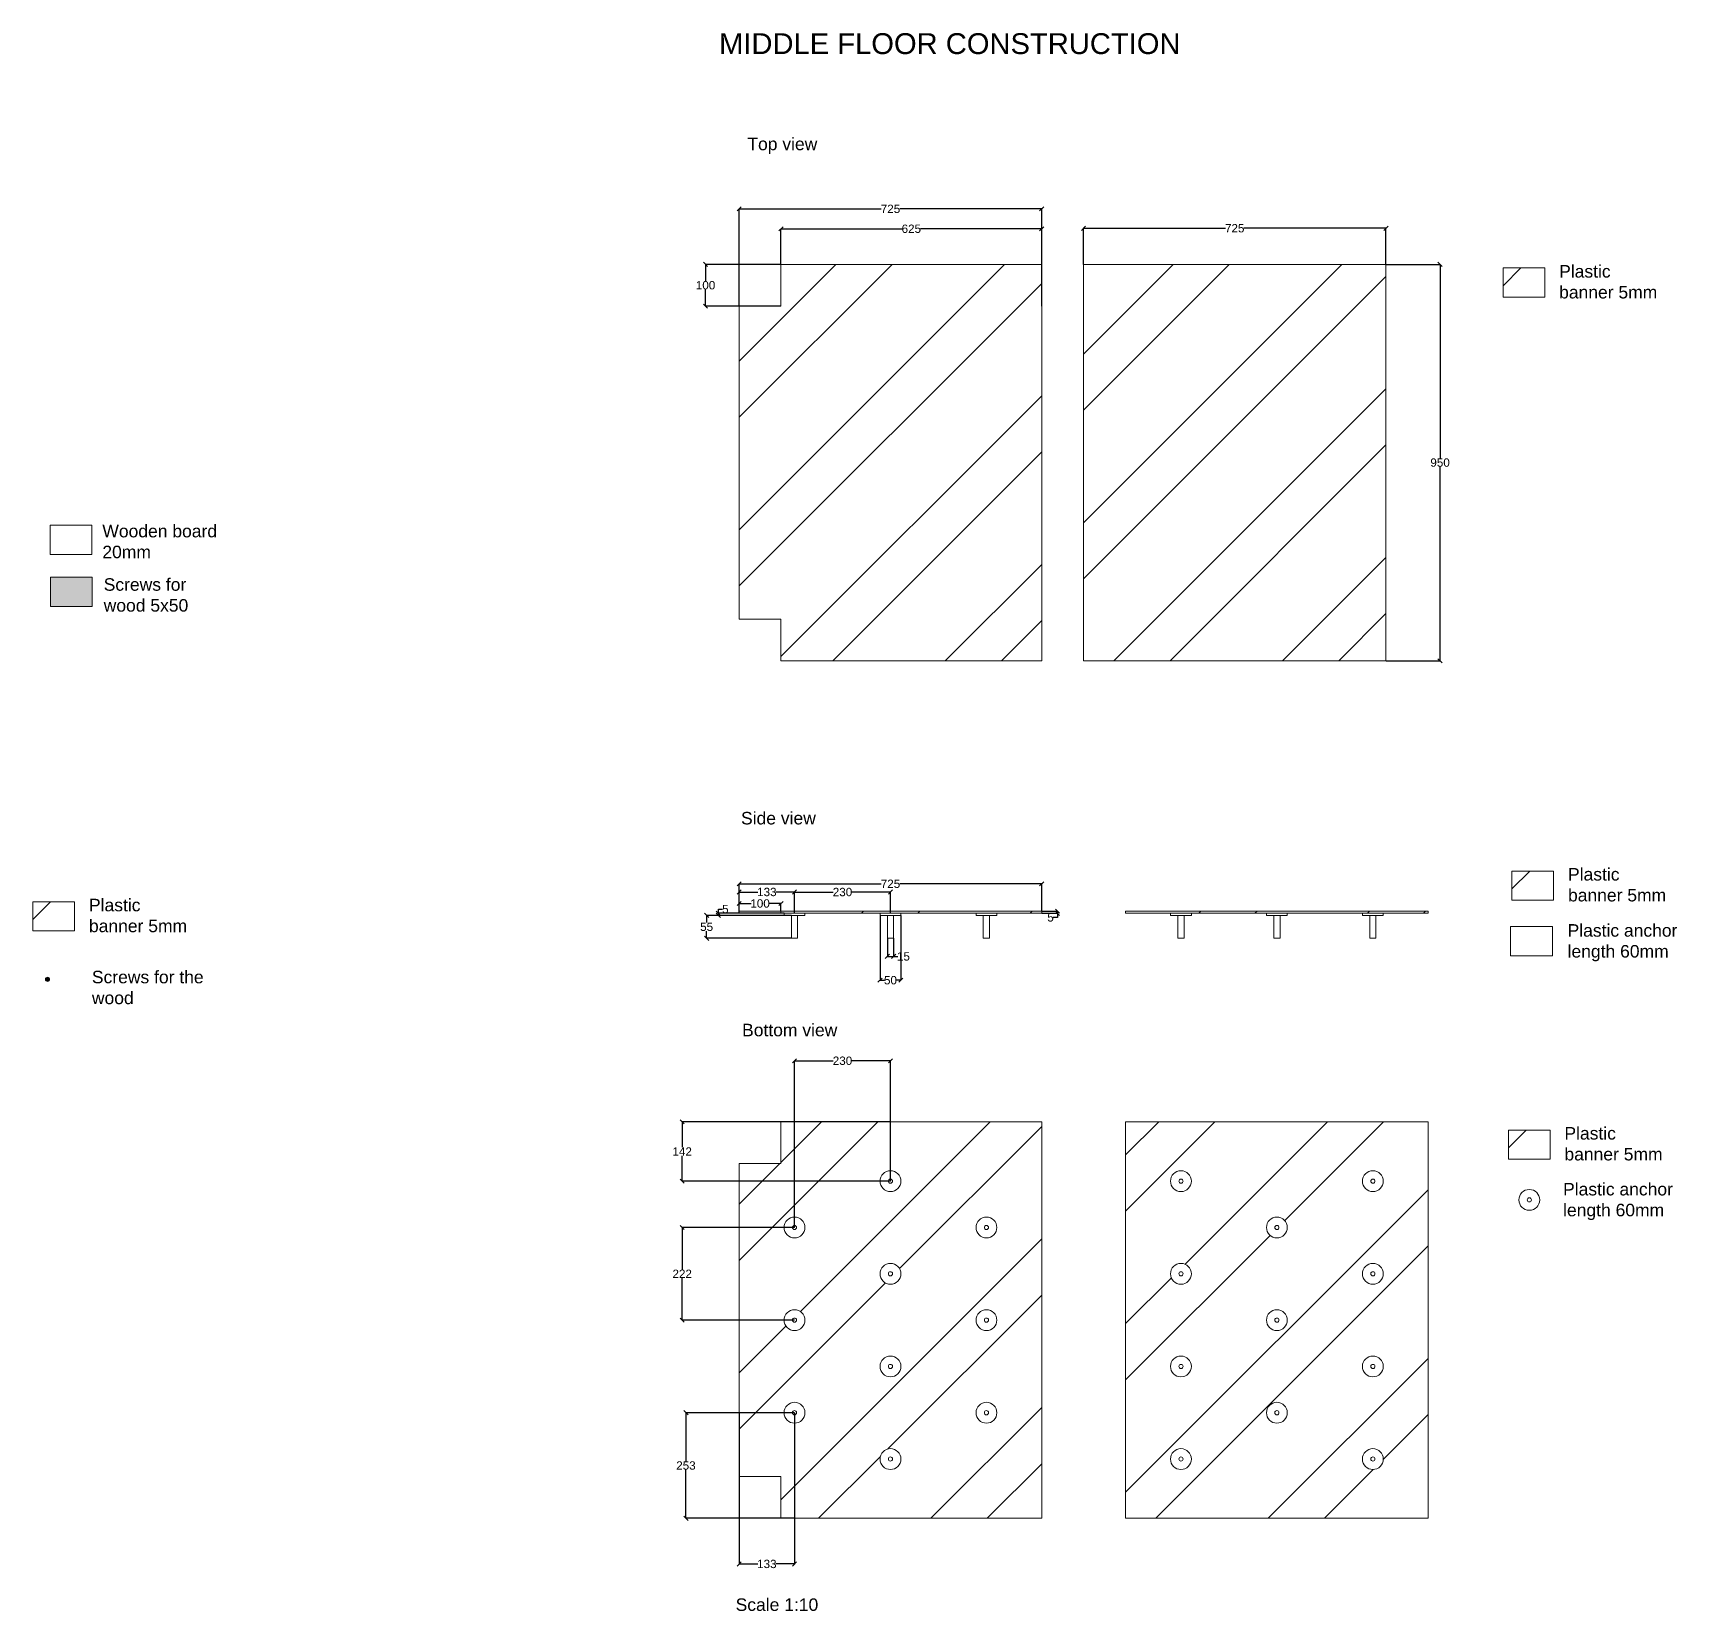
# Model space of a CAD drawing. Header units: millimetres. Extents: x 8463 to 26246, y -5870 to -2063.
# Drawn here: x 12809 to 16750, y -5870 to -2088 of the extents above; entities that cross this region are included whole.
import ezdxf

# ---------------------------------------------------------------- set-up
doc = ezdxf.new("R2010")
doc.units = ezdxf.units.MM
doc.linetypes.add('ACAD_ISO04W100', pattern=[30, 24, -3, 0, -3])
doc.layers.add('koty', color=7, linetype='Continuous')
doc.layers.add('řez', color=7, linetype='ACAD_ISO04W100')
doc.styles.add('Annotative', font='arial.ttf')
doc.styles.add('Hydroponie', font='arial.ttf', dxfattribs={"height": 30})
doc.dimstyles.new('hydroponie', dxfattribs={"dimtxt": 20, "dimasz": 10, "dimexe": 0.18, "dimexo": 0.0625, "dimgap": 0.09, "dimtad": 0, "dimtih": 1, "dimtoh": 1, "dimdec": 0, "dimzin": 0, "dimdsep": 46, "dimtxsty": 'Annotative', "dimblk": 'OBLIQUE', "dimcen": 0.09, "dimadec": 0, "dimazin": 0, "dimtfac": 1, "dimtdec": 0, "dimtofl": 0, "dimtmove": 0, "dimatfit": 3, "dimfxl": 1, "dimtolj": 1, "dimtzin": 0, "dimarcsym": 0})

# ---------------------------------------------------------------- blocks, each defined once
blk = doc.blocks.new('_Oblique')
at = {"color": 0, "linetype": 'ByBlock', "lineweight": -2}
blk.add_line((-0.5, -0.5), (0.5, 0.5), dxfattribs=at)
blk = doc.blocks.new('*D31')
at = {"color": 0, "lineweight": -2, "transparency": 16777216}
for p, q in [((15327.3, -2642.8), (15327.3, -2556.1)), ((15327.3, -2556.3), (15667.6, -2556.3)), ((16052.3, -2556.3), (15712, -2556.3)), ((16052.3, -2642.8), (16052.3, -2556.1))]:
    blk.add_line(p, q, dxfattribs=at)
at = {"layer": 'Defpoints', "color": 0, "lineweight": 20, "transparency": 16777216}
for p in [(16052.3, -2556.3), (15327.3, -2642.9), (16052.3, -2642.9)]:
    blk.add_point(p, dxfattribs=at)
at = {"color": 0, "lineweight": -2, "transparency": 16777216, "xscale": 10, "yscale": 10, "zscale": 10, "rotation": 180}
blk.add_blockref('_Oblique', (15327.3, -2556.3), dxfattribs=at)
at = {"color": 0, "lineweight": -2, "transparency": 16777216, "xscale": 10, "yscale": 10, "zscale": 10}
blk.add_blockref('_Oblique', (16052.3, -2556.3), dxfattribs=at)
at = {"color": 0, "lineweight": 20, "transparency": 16777216, "insert": (15689.8, -2556.3), "char_height": 20, "attachment_point": 5, "style": 'Annotative'}
blk.add_mtext('\\A1;725', dxfattribs=at)
blk = doc.blocks.new('*D32')
at = {"color": 0, "lineweight": -2, "transparency": 16777216}
for p, q in [((16052.4, -2642.9), (16182.1, -2642.9)), ((16182, -2642.9), (16182, -3107.6)), ((16182, -3592.9), (16182, -3128.2)), ((16052.4, -3592.9), (16182.1, -3592.9))]:
    blk.add_line(p, q, dxfattribs=at)
at = {"layer": 'Defpoints', "color": 0, "lineweight": 20, "transparency": 16777216}
for p in [(16052.3, -2642.9), (16182, -2642.9), (16052.3, -3592.9)]:
    blk.add_point(p, dxfattribs=at)
at = {"color": 0, "lineweight": -2, "transparency": 16777216, "xscale": 10, "yscale": 10, "zscale": 10}
for p, rotation in [((16182, -2642.9), 90), ((16182, -3592.9), 270)]:
    blk.add_blockref('_Oblique', p, dxfattribs=dict(at, rotation=rotation))
at = {"color": 0, "lineweight": 20, "transparency": 16777216, "insert": (16182, -3117.9), "char_height": 20, "attachment_point": 5, "style": 'Annotative'}
blk.add_mtext('\\A1;950', dxfattribs=at)
blk = doc.blocks.new('*D33')
at = {"color": 0, "lineweight": -2, "transparency": 16777216}
for p, q in [((14602.3, -2642.8), (14602.3, -2557.4)), ((14602.3, -2557.6), (14892.5, -2557.6)), ((15227.3, -2557.6), (14937.1, -2557.6)), ((15227.3, -2642.8), (15227.3, -2557.4))]:
    blk.add_line(p, q, dxfattribs=at)
at = {"layer": 'Defpoints', "color": 0, "lineweight": 20, "transparency": 16777216}
for p in [(14602.3, -2557.6), (14602.3, -2642.9), (15227.3, -2642.9)]:
    blk.add_point(p, dxfattribs=at)
at = {"color": 0, "lineweight": -2, "transparency": 16777216, "xscale": 10, "yscale": 10, "zscale": 10, "rotation": 180}
blk.add_blockref('_Oblique', (14602.3, -2557.6), dxfattribs=at)
at = {"color": 0, "lineweight": -2, "transparency": 16777216, "xscale": 10, "yscale": 10, "zscale": 10}
blk.add_blockref('_Oblique', (15227.3, -2557.6), dxfattribs=at)
at = {"color": 0, "lineweight": 20, "transparency": 16777216, "insert": (14914.8, -2557.6), "char_height": 20, "attachment_point": 5, "style": 'Annotative'}
blk.add_mtext('\\A1;625', dxfattribs=at)
blk = doc.blocks.new('*D34')
at = {"color": 0, "lineweight": -2, "transparency": 16777216}
for p, q in [((14602.2, -2642.9), (14421.4, -2642.9)), ((14421.6, -2642.9), (14421.6, -2682.6)), ((14421.6, -2742.9), (14421.6, -2703.2)), ((14602.2, -2742.9), (14421.4, -2742.9))]:
    blk.add_line(p, q, dxfattribs=at)
at = {"layer": 'Defpoints', "color": 0, "lineweight": 20, "transparency": 16777216}
for p in [(14602.3, -2642.9), (14421.6, -2742.9), (14602.3, -2742.9)]:
    blk.add_point(p, dxfattribs=at)
at = {"color": 0, "lineweight": -2, "transparency": 16777216, "xscale": 10, "yscale": 10, "zscale": 10}
for p, rotation in [((14421.6, -2642.9), 90), ((14421.6, -2742.9), 270)]:
    blk.add_blockref('_Oblique', p, dxfattribs=dict(at, rotation=rotation))
at = {"color": 0, "lineweight": 20, "transparency": 16777216, "insert": (14421.6, -2692.9), "char_height": 20, "attachment_point": 5, "style": 'Annotative'}
blk.add_mtext('\\A1;100', dxfattribs=at)
blk = doc.blocks.new('*D35')
at = {"color": 0, "lineweight": -2, "transparency": 16777216}
for p, q in [((14502.3, -2742.8), (14502.3, -2509.7)), ((14502.3, -2509.9), (14842.6, -2509.9)), ((15227.3, -2509.9), (14887, -2509.9)), ((15227.3, -2742.8), (15227.3, -2509.7))]:
    blk.add_line(p, q, dxfattribs=at)
at = {"layer": 'Defpoints', "color": 0, "lineweight": 20, "transparency": 16777216}
for p in [(15227.3, -2509.9), (14502.3, -2742.9), (15227.3, -2742.9)]:
    blk.add_point(p, dxfattribs=at)
at = {"color": 0, "lineweight": -2, "transparency": 16777216, "xscale": 10, "yscale": 10, "zscale": 10, "rotation": 180}
blk.add_blockref('_Oblique', (14502.3, -2509.9), dxfattribs=at)
at = {"color": 0, "lineweight": -2, "transparency": 16777216, "xscale": 10, "yscale": 10, "zscale": 10}
blk.add_blockref('_Oblique', (15227.3, -2509.9), dxfattribs=at)
at = {"color": 0, "lineweight": 20, "transparency": 16777216, "insert": (14864.8, -2509.9), "char_height": 20, "attachment_point": 5, "style": 'Annotative'}
blk.add_mtext('\\A1;725', dxfattribs=at)
blk = doc.blocks.new('*D38')
at = {"color": 0, "lineweight": -2, "transparency": 16777216}
for p, q in [((14502.3, -4192.8), (14502.3, -4174.3)), ((14502.3, -4174.5), (14531.1, -4174.5)), ((14602.3, -4174.5), (14573.5, -4174.5)), ((14602.3, -4192.8), (14602.3, -4174.3))]:
    blk.add_line(p, q, dxfattribs=at)
at = {"layer": 'Defpoints', "color": 0, "lineweight": 20, "transparency": 16777216}
for p in [(14602.3, -4174.5), (14502.3, -4192.9), (14602.3, -4192.9)]:
    blk.add_point(p, dxfattribs=at)
at = {"color": 0, "lineweight": -2, "transparency": 16777216, "xscale": 10, "yscale": 10, "zscale": 10, "rotation": 180}
blk.add_blockref('_Oblique', (14502.3, -4174.5), dxfattribs=at)
at = {"color": 0, "lineweight": -2, "transparency": 16777216, "xscale": 10, "yscale": 10, "zscale": 10}
blk.add_blockref('_Oblique', (14602.3, -4174.5), dxfattribs=at)
at = {"color": 0, "lineweight": 20, "transparency": 16777216, "insert": (14552.3, -4174.5), "char_height": 20, "attachment_point": 5, "style": 'Annotative'}
blk.add_mtext('\\A1;100', dxfattribs=at)
blk = doc.blocks.new('*D39')
at = {"color": 0, "lineweight": -2, "transparency": 16777216}
for p, q in [((14502.3, -4192.7), (14502.3, -4127.2)), ((14502.3, -4127.4), (14842.6, -4127.4)), ((15227.3, -4127.4), (14887, -4127.4)), ((15227.3, -4192.7), (15227.3, -4127.2))]:
    blk.add_line(p, q, dxfattribs=at)
at = {"layer": 'Defpoints', "color": 0, "lineweight": 20, "transparency": 16777216}
for p in [(15227.3, -4127.4), (14502.3, -4192.8), (15227.3, -4192.8)]:
    blk.add_point(p, dxfattribs=at)
at = {"color": 0, "lineweight": -2, "transparency": 16777216, "xscale": 10, "yscale": 10, "zscale": 10, "rotation": 180}
blk.add_blockref('_Oblique', (14502.3, -4127.4), dxfattribs=at)
at = {"color": 0, "lineweight": -2, "transparency": 16777216, "xscale": 10, "yscale": 10, "zscale": 10}
blk.add_blockref('_Oblique', (15227.3, -4127.4), dxfattribs=at)
at = {"color": 0, "lineweight": 20, "transparency": 16777216, "insert": (14864.8, -4127.4), "char_height": 20, "attachment_point": 5, "style": 'Annotative'}
blk.add_mtext('\\A1;725', dxfattribs=at)
blk = doc.blocks.new('*D40')
at = {"color": 0, "lineweight": -2, "transparency": 16777216}
for p, q in [((15227.4, -4192.7), (15265.3, -4192.7)), ((15227.4, -4197.9), (15265.3, -4197.9)), ((15265.1, -4207.9), (15255.1, -4207.9)), ((15265.1, -4192.7), (15265.1, -4197.9)), ((15265.1, -4197.9), (15265.1, -4207.9))]:
    blk.add_line(p, q, dxfattribs=at)
at = {"layer": 'Defpoints', "color": 0, "lineweight": 20, "transparency": 16777216}
for p in [(15227.3, -4192.7), (15227.3, -4197.9), (15265.1, -4197.9)]:
    blk.add_point(p, dxfattribs=at)
at = {"color": 0, "lineweight": -2, "transparency": 16777216, "xscale": 10, "yscale": 10, "zscale": 10}
for p, rotation in [((15265.1, -4192.7), 90), ((15265.1, -4197.9), 270)]:
    blk.add_blockref('_Oblique', p, dxfattribs=dict(at, rotation=rotation))
at = {"color": 0, "lineweight": 20, "transparency": 16777216, "insert": (15248.4, -4207.9), "char_height": 20, "attachment_point": 5, "style": 'Annotative'}
blk.add_mtext('\\A1;5', dxfattribs=at)
blk = doc.blocks.new('*D41')
at = {"color": 0, "lineweight": -2, "transparency": 16777216}
for p, q in [((14839.8, -4202.9), (14839.8, -4358.5)), ((14889.8, -4202.9), (14889.8, -4358.5)), ((14839.8, -4358.4), (14850.4, -4358.4)), ((14889.8, -4358.4), (14879.2, -4358.4))]:
    blk.add_line(p, q, dxfattribs=at)
at = {"layer": 'Defpoints', "color": 0, "lineweight": 20, "transparency": 16777216}
for p in [(14839.8, -4202.9), (14889.8, -4202.9), (14889.8, -4358.4)]:
    blk.add_point(p, dxfattribs=at)
at = {"color": 0, "lineweight": -2, "transparency": 16777216, "xscale": 10, "yscale": 10, "zscale": 10, "rotation": 180}
blk.add_blockref('_Oblique', (14839.8, -4358.4), dxfattribs=at)
at = {"color": 0, "lineweight": -2, "transparency": 16777216, "xscale": 10, "yscale": 10, "zscale": 10}
blk.add_blockref('_Oblique', (14889.8, -4358.4), dxfattribs=at)
at = {"color": 0, "lineweight": 20, "transparency": 16777216, "insert": (14864.8, -4358.4), "char_height": 20, "attachment_point": 5, "style": 'Annotative'}
blk.add_mtext('\\A1;50', dxfattribs=at)
blk = doc.blocks.new('*D42')
at = {"color": 0, "lineweight": -2, "transparency": 16777216}
for p, q in [((14857.3, -4257.9), (14857.3, -4301.5)), ((14872.3, -4257.9), (14872.3, -4301.5)), ((14857.3, -4301.3), (14872.3, -4301.3)), ((14872.3, -4301.3), (14882.3, -4301.3))]:
    blk.add_line(p, q, dxfattribs=at)
at = {"layer": 'Defpoints', "color": 0, "lineweight": 20, "transparency": 16777216}
for p in [(14857.3, -4257.9), (14872.3, -4257.9), (14872.3, -4301.3)]:
    blk.add_point(p, dxfattribs=at)
at = {"color": 0, "lineweight": -2, "transparency": 16777216, "xscale": 10, "yscale": 10, "zscale": 10, "rotation": 180}
blk.add_blockref('_Oblique', (14857.3, -4301.3), dxfattribs=at)
at = {"color": 0, "lineweight": -2, "transparency": 16777216, "xscale": 10, "yscale": 10, "zscale": 10}
blk.add_blockref('_Oblique', (14872.3, -4301.3), dxfattribs=at)
at = {"color": 0, "lineweight": 20, "transparency": 16777216, "insert": (14895.8, -4301.3), "char_height": 20, "attachment_point": 5, "style": 'Annotative'}
blk.add_mtext('\\A1;15', dxfattribs=at)
blk = doc.blocks.new('*D43')
at = {"color": 0, "lineweight": -2, "transparency": 16777216}
for p, q in [((14627.2, -4202.9), (14424.1, -4202.9)), ((14424.2, -4202.9), (14424.2, -4220.1)), ((14424.2, -4257.9), (14424.2, -4240.6)), ((14627.2, -4257.9), (14424.1, -4257.9))]:
    blk.add_line(p, q, dxfattribs=at)
at = {"layer": 'Defpoints', "color": 0, "lineweight": 20, "transparency": 16777216}
for p in [(14424.2, -4202.9), (14627.3, -4202.9), (14627.3, -4257.9)]:
    blk.add_point(p, dxfattribs=at)
at = {"color": 0, "lineweight": -2, "transparency": 16777216, "xscale": 10, "yscale": 10, "zscale": 10}
for p, rotation in [((14424.2, -4202.9), 90), ((14424.2, -4257.9), 270)]:
    blk.add_blockref('_Oblique', p, dxfattribs=dict(at, rotation=rotation))
at = {"color": 0, "lineweight": 20, "transparency": 16777216, "insert": (14424.2, -4230.4), "char_height": 20, "attachment_point": 5, "style": 'Annotative'}
blk.add_mtext('\\A1;55', dxfattribs=at)
blk = doc.blocks.new('*D44')
at = {"color": 0, "lineweight": -2, "transparency": 16777216}
for p, q in [((14609.7, -4197.9), (14452.2, -4197.9)), ((14609.7, -4202.9), (14452.2, -4202.9)), ((14452.4, -4197.9), (14452.4, -4187.9)), ((14452.4, -4187.9), (14462.4, -4187.9)), ((14452.4, -4202.9), (14452.4, -4197.9))]:
    blk.add_line(p, q, dxfattribs=at)
at = {"layer": 'Defpoints', "color": 0, "lineweight": 20, "transparency": 16777216}
for p in [(14452.4, -4197.9), (14609.8, -4197.9), (14609.8, -4202.9)]:
    blk.add_point(p, dxfattribs=at)
at = {"color": 0, "lineweight": -2, "transparency": 16777216, "xscale": 10, "yscale": 10, "zscale": 10}
for p, rotation in [((14452.4, -4197.9), 90), ((14452.4, -4202.9), 270)]:
    blk.add_blockref('_Oblique', p, dxfattribs=dict(at, rotation=rotation))
at = {"color": 0, "lineweight": 20, "transparency": 16777216, "insert": (14469.1, -4187.9), "char_height": 20, "attachment_point": 5, "style": 'Annotative'}
blk.add_mtext('\\A1;5', dxfattribs=at)
blk = doc.blocks.new('*D45')
at = {"color": 0, "lineweight": -2, "transparency": 16777216}
for p, q in [((14502.3, -4197.8), (14502.3, -4146.9)), ((14502.3, -4147), (14547.3, -4147)), ((14634.8, -4147), (14589.8, -4147)), ((14634.8, -4197.8), (14634.8, -4146.9))]:
    blk.add_line(p, q, dxfattribs=at)
at = {"layer": 'Defpoints', "color": 0, "lineweight": 20, "transparency": 16777216}
for p in [(14634.8, -4147), (14502.3, -4197.9), (14634.8, -4197.9)]:
    blk.add_point(p, dxfattribs=at)
at = {"color": 0, "lineweight": -2, "transparency": 16777216, "xscale": 10, "yscale": 10, "zscale": 10, "rotation": 180}
blk.add_blockref('_Oblique', (14502.3, -4147), dxfattribs=at)
at = {"color": 0, "lineweight": -2, "transparency": 16777216, "xscale": 10, "yscale": 10, "zscale": 10}
blk.add_blockref('_Oblique', (14634.8, -4147), dxfattribs=at)
at = {"color": 0, "lineweight": 20, "transparency": 16777216, "insert": (14568.5, -4147), "char_height": 20, "attachment_point": 5, "style": 'Annotative'}
blk.add_mtext('\\A1;133', dxfattribs=at)
blk = doc.blocks.new('*D46')
at = {"color": 0, "lineweight": -2, "transparency": 16777216}
for p, q in [((14634.8, -4197.7), (14634.8, -4146.9)), ((14634.8, -4147.1), (14727.5, -4147.1)), ((14864.8, -4147.1), (14772.1, -4147.1)), ((14864.8, -4197.8), (14864.8, -4146.9))]:
    blk.add_line(p, q, dxfattribs=at)
at = {"layer": 'Defpoints', "color": 0, "lineweight": 20, "transparency": 16777216}
for p in [(14864.8, -4147.1), (14634.8, -4197.8), (14864.8, -4197.9)]:
    blk.add_point(p, dxfattribs=at)
at = {"color": 0, "lineweight": -2, "transparency": 16777216, "xscale": 10, "yscale": 10, "zscale": 10, "rotation": 180}
blk.add_blockref('_Oblique', (14634.8, -4147.1), dxfattribs=at)
at = {"color": 0, "lineweight": -2, "transparency": 16777216, "xscale": 10, "yscale": 10, "zscale": 10}
blk.add_blockref('_Oblique', (14864.8, -4147.1), dxfattribs=at)
at = {"color": 0, "lineweight": 20, "transparency": 16777216, "insert": (14749.8, -4147.1), "char_height": 20, "attachment_point": 5, "style": 'Annotative'}
blk.add_mtext('\\A1;230', dxfattribs=at)
blk = doc.blocks.new('*D47')
at = {"color": 0, "lineweight": -2, "transparency": 16777216}
for p, q in [((14634.7, -4950.9), (14365.5, -4950.9)), ((14365.6, -4950.9), (14365.6, -5051.7)), ((14365.6, -5172.9), (14365.6, -5072)), ((14634.7, -5172.9), (14365.5, -5172.9))]:
    blk.add_line(p, q, dxfattribs=at)
at = {"layer": 'Defpoints', "color": 0, "lineweight": 20, "transparency": 16777216}
for p in [(14634.8, -4950.9), (14365.6, -5172.9), (14634.8, -5172.9)]:
    blk.add_point(p, dxfattribs=at)
at = {"color": 0, "lineweight": -2, "transparency": 16777216, "xscale": 10, "yscale": 10, "zscale": 10}
for p, rotation in [((14365.6, -4950.9), 90), ((14365.6, -5172.9), 270)]:
    blk.add_blockref('_Oblique', p, dxfattribs=dict(at, rotation=rotation))
at = {"color": 0, "lineweight": 20, "transparency": 16777216, "insert": (14365.6, -5061.9), "char_height": 20, "attachment_point": 5, "style": 'Annotative'}
blk.add_mtext('\\A1;222', dxfattribs=at)
blk = doc.blocks.new('*D48')
at = {"color": 0, "lineweight": -2, "transparency": 16777216}
for p, q in [((14634.7, -4950.8), (14634.7, -4551.3)), ((14634.7, -4551.4), (14727.4, -4551.4)), ((14864.8, -4551.4), (14772.1, -4551.4)), ((14864.8, -4839.8), (14864.8, -4551.3))]:
    blk.add_line(p, q, dxfattribs=at)
at = {"layer": 'Defpoints', "color": 0, "lineweight": 20, "transparency": 16777216}
for p in [(14864.8, -4551.4), (14864.8, -4839.9), (14634.7, -4950.9)]:
    blk.add_point(p, dxfattribs=at)
at = {"color": 0, "lineweight": -2, "transparency": 16777216, "xscale": 10, "yscale": 10, "zscale": 10, "rotation": 180}
blk.add_blockref('_Oblique', (14634.7, -4551.4), dxfattribs=at)
at = {"color": 0, "lineweight": -2, "transparency": 16777216, "xscale": 10, "yscale": 10, "zscale": 10}
blk.add_blockref('_Oblique', (14864.8, -4551.4), dxfattribs=at)
at = {"color": 0, "lineweight": 20, "transparency": 16777216, "insert": (14749.8, -4551.4), "char_height": 20, "attachment_point": 5, "style": 'Annotative'}
blk.add_mtext('\\A1;230', dxfattribs=at)
blk = doc.blocks.new('*D49')
at = {"color": 0, "lineweight": -2, "transparency": 16777216}
for p, q in [((14502.3, -5394.9), (14502.3, -5757.5)), ((14634.8, -5394.9), (14634.8, -5757.5)), ((14502.3, -5757.3), (14547.3, -5757.3)), ((14634.8, -5757.3), (14589.8, -5757.3))]:
    blk.add_line(p, q, dxfattribs=at)
at = {"layer": 'Defpoints', "color": 0, "lineweight": 20, "transparency": 16777216}
for p in [(14502.3, -5394.9), (14634.8, -5394.9), (14502.3, -5757.3)]:
    blk.add_point(p, dxfattribs=at)
at = {"color": 0, "lineweight": -2, "transparency": 16777216, "xscale": 10, "yscale": 10, "zscale": 10, "rotation": 180}
blk.add_blockref('_Oblique', (14502.3, -5757.3), dxfattribs=at)
at = {"color": 0, "lineweight": -2, "transparency": 16777216, "xscale": 10, "yscale": 10, "zscale": 10}
blk.add_blockref('_Oblique', (14634.8, -5757.3), dxfattribs=at)
at = {"color": 0, "lineweight": 20, "transparency": 16777216, "insert": (14568.5, -5757.3), "char_height": 20, "attachment_point": 5, "style": 'Annotative'}
blk.add_mtext('\\A1;133', dxfattribs=at)
blk = doc.blocks.new('*D50')
at = {"color": 0, "lineweight": -2, "transparency": 16777216}
for p, q in [((14634.7, -5394.9), (14374.4, -5394.9)), ((14374.6, -5394.9), (14374.6, -5511.1)), ((14374.6, -5647.9), (14374.6, -5531.7)), ((14634.7, -5647.9), (14374.4, -5647.9))]:
    blk.add_line(p, q, dxfattribs=at)
at = {"layer": 'Defpoints', "color": 0, "lineweight": 20, "transparency": 16777216}
for p in [(14634.8, -5394.9), (14374.6, -5647.9), (14634.8, -5647.9)]:
    blk.add_point(p, dxfattribs=at)
at = {"color": 0, "lineweight": -2, "transparency": 16777216, "xscale": 10, "yscale": 10, "zscale": 10}
for p, rotation in [((14374.6, -5394.9), 90), ((14374.6, -5647.9), 270)]:
    blk.add_blockref('_Oblique', p, dxfattribs=dict(at, rotation=rotation))
at = {"color": 0, "lineweight": 20, "transparency": 16777216, "insert": (14374.6, -5521.4), "char_height": 20, "attachment_point": 5, "style": 'Annotative'}
blk.add_mtext('\\A1;253', dxfattribs=at)
blk = doc.blocks.new('*D51')
at = {"color": 0, "lineweight": -2, "transparency": 16777216}
for p, q in [((14864.7, -4697.9), (14365.4, -4697.9)), ((14365.6, -4697.9), (14365.6, -4758.7)), ((14365.6, -4839.9), (14365.6, -4779)), ((14864.7, -4839.9), (14365.4, -4839.9))]:
    blk.add_line(p, q, dxfattribs=at)
at = {"layer": 'Defpoints', "color": 0, "lineweight": 20, "transparency": 16777216}
for p in [(14864.8, -4697.9), (14365.6, -4839.9), (14864.8, -4839.9)]:
    blk.add_point(p, dxfattribs=at)
at = {"color": 0, "lineweight": -2, "transparency": 16777216, "xscale": 10, "yscale": 10, "zscale": 10}
for p, rotation in [((14365.6, -4697.9), 90), ((14365.6, -4839.9), 270)]:
    blk.add_blockref('_Oblique', p, dxfattribs=dict(at, rotation=rotation))
at = {"color": 0, "lineweight": 20, "transparency": 16777216, "insert": (14365.6, -4768.9), "char_height": 20, "attachment_point": 5, "style": 'Annotative'}
blk.add_mtext('\\A1;142', dxfattribs=at)

msp = doc.modelspace()

# ---------------------------------------------------------------- hatches: boundary and pattern name
at = {"lineweight": 20}
h = msp.add_hatch(dxfattribs=at)
h.set_pattern_fill('ANSI32', color=256, scale=30)
h.paths.add_polyline_path([(15227.3, -2642.9), (14602.3, -2642.9), (14602.3, -2742.9), (14502.3, -2742.9), (14502.3, -3492.9), (14602.3, -3492.9), (14602.3, -3592.9), (15227.3, -3592.9)])
h.paths.add_polyline_path([(16052.3, -2642.9), (15327.3, -2642.9), (15327.3, -3592.9), (16052.3, -3592.9)])
h.paths.add_polyline_path([(15227.3, -4697.9), (14602.3, -4697.9), (14602.3, -4797.9), (14502.3, -4797.9), (14502.3, -5547.9), (14602.3, -5547.9), (14602.3, -5647.9), (15227.3, -5647.9)])
h.paths.add_polyline_path([(15119.8, -5394.9, -1), (15069.8, -5394.9, -1)], flags=16)
h.paths.add_polyline_path([(15099.8, -5394.9, -1), (15089.8, -5394.9, -1)], flags=0)
h.paths.add_polyline_path([(14889.8, -5505.9, -1), (14839.8, -5505.9, -1)], flags=16)
h.paths.add_polyline_path([(14839.8, -5283.9, -1), (14889.8, -5283.9, -1)], flags=16)
h.paths.add_polyline_path([(14859.8, -5505.9, -1), (14869.8, -5505.9, -1)], flags=0)
h.paths.add_polyline_path([(14859.8, -5283.9, -1), (14869.8, -5283.9, -1)], flags=0)
h.paths.add_polyline_path([(15069.8, -5172.9, -1), (15119.8, -5172.9, -1)], flags=16)
h.paths.add_polyline_path([(15089.8, -5172.9, -1), (15099.8, -5172.9, -1)], flags=0)
h.paths.add_polyline_path([(14839.8, -5061.9, -1), (14889.8, -5061.9, -1)], flags=16)
h.paths.add_polyline_path([(14859.8, -5061.9, -1), (14869.8, -5061.9, -1)], flags=0)
h.paths.add_polyline_path([(14609.8, -5394.9, -1), (14659.8, -5394.9, -1)], flags=16)
h.paths.add_polyline_path([(14629.8, -5394.9, -1), (14639.8, -5394.9, -1)], flags=0)
h.paths.add_polyline_path([(15069.8, -4950.9, -1), (15119.8, -4950.9, -1)], flags=16)
h.paths.add_polyline_path([(14609.8, -5172.9, -1), (14659.8, -5172.9, -1)], flags=16)
h.paths.add_polyline_path([(15089.8, -4950.9, -1), (15099.8, -4950.9, -1)], flags=0)
h.paths.add_polyline_path([(14629.8, -5172.9, -1), (14639.8, -5172.9, -1)], flags=0)
h.paths.add_polyline_path([(14839.8, -4839.9, -1), (14889.8, -4839.9, -1)], flags=16)
h.paths.add_polyline_path([(14609.8, -4950.9, -1), (14659.8, -4950.9, -1)], flags=16)
h.paths.add_polyline_path([(14859.8, -4839.9, -1), (14869.8, -4839.9, -1)], flags=0)
h.paths.add_polyline_path([(14629.8, -4950.9, -1), (14639.8, -4950.9, -1)], flags=0)
h.paths.add_polyline_path([(16153.4, -4697.9), (15428.4, -4697.9), (15428.4, -5647.9), (16153.4, -5647.9)])
h.paths.add_polyline_path([(15535.9, -5283.9, -1), (15585.9, -5283.9, -1)], flags=16)
h.paths.add_polyline_path([(15555.9, -5283.9, -1), (15565.9, -5283.9, -1)], flags=0)
h.paths.add_polyline_path([(15585.9, -5505.9, -1), (15535.9, -5505.9, -1)], flags=16)
h.paths.add_polyline_path([(15565.9, -5505.9, -1), (15555.9, -5505.9, -1)], flags=0)
h.paths.add_polyline_path([(15815.9, -5394.9, -1), (15765.9, -5394.9, -1)], flags=16)
h.paths.add_polyline_path([(15795.9, -5394.9, -1), (15785.9, -5394.9, -1)], flags=0)
h.paths.add_polyline_path([(15765.9, -5172.9, -1), (15815.9, -5172.9, -1)], flags=16)
h.paths.add_polyline_path([(15785.9, -5172.9, -1), (15795.9, -5172.9, -1)], flags=0)
h.paths.add_polyline_path([(15535.9, -5061.9, -1), (15585.9, -5061.9, -1)], flags=16)
h.paths.add_polyline_path([(15555.9, -5061.9, -1), (15565.9, -5061.9, -1)], flags=0)
h.paths.add_polyline_path([(15995.9, -5283.9, -1), (16045.9, -5283.9, -1)], flags=16)
h.paths.add_polyline_path([(16045.9, -5505.9, -1), (15995.9, -5505.9, -1)], flags=16)
h.paths.add_polyline_path([(16025.9, -5283.9, -1), (16015.9, -5283.9, -1)], flags=0)
h.paths.add_polyline_path([(15765.9, -4950.9, -1), (15815.9, -4950.9, -1)], flags=16)
h.paths.add_polyline_path([(16025.9, -5505.9, -1), (16015.9, -5505.9, -1)], flags=0)
h.paths.add_polyline_path([(15785.9, -4950.9, -1), (15795.9, -4950.9, -1)], flags=0)
h.paths.add_polyline_path([(15995.9, -5061.9, -1), (16045.9, -5061.9, -1)], flags=16)
h.paths.add_polyline_path([(15535.9, -4839.9, -1), (15585.9, -4839.9, -1)], flags=16)
h.paths.add_polyline_path([(16025.9, -5061.9, -1), (16015.9, -5061.9, -1)], flags=0)
h.paths.add_polyline_path([(15555.9, -4839.9, -1), (15565.9, -4839.9, -1)], flags=0)
h.paths.add_polyline_path([(15995.9, -4839.9, -1), (16045.9, -4839.9, -1)], flags=16)
h.paths.add_polyline_path([(16015.9, -4839.9, -1), (16025.9, -4839.9, -1)], flags=0)
h.paths.add_polyline_path([(16153.4, -4192.9), (15428.4, -4192.9), (15428.4, -4197.9), (16153.4, -4197.9)])
h.paths.add_polyline_path([(15227.3, -4192.9), (14602.3, -4192.9), (14602.3, -4197.9), (15227.3, -4197.9)])
h = msp.add_hatch(dxfattribs=at)
h.set_pattern_fill('ANSI32', color=256, scale=30)
h.set_pattern_definition([(45, (5819.34, 127.97), (-202.056, 202.056), []), (45, (5954.04, 127.97), (-202.056, 202.056), [])])
h.paths.add_polyline_path([(16432.9, -2721.5), (16432.9, -2651.5), (16332.9, -2651.5), (16332.9, -2721.5)])
h = msp.add_hatch(dxfattribs=at)
h.set_pattern_fill('ANSI32', color=256, scale=30)
h.set_pattern_definition([(45, (5840.66, -1317.1), (-202.056, 202.056), []), (45, (5975.36, -1317.1), (-202.056, 202.056), [])])
h.paths.add_polyline_path([(16454.2, -4166.6), (16454.2, -4096.6), (16354.2, -4096.6), (16354.2, -4166.6)])
h = msp.add_hatch(dxfattribs=at)
h.set_pattern_fill('ANSI32', color=256, scale=30)
h.set_pattern_definition([(45, (2295.9, -1390.7), (-202.056, 202.056), []), (45, (2430.6, -1390.7), (-202.056, 202.056), [])])
h.paths.add_polyline_path([(12909.5, -4240.2), (12909.5, -4170.2), (12809.5, -4170.2), (12809.5, -4240.2)])
h = msp.add_hatch(color=256, dxfattribs=at)
h.dxf.hatch_style = 1
h.paths.add_polyline_path([(12849.7, -4356.3, 1), (12839.7, -4356.3, 1)])
h = msp.add_hatch(dxfattribs=at)
h.set_pattern_fill('ANSI32', color=256, scale=30)
h.set_pattern_definition([(45, (5832, -1937.76), (-202.056, 202.056), []), (45, (5966.7, -1937.76), (-202.056, 202.056), [])])
h.paths.add_polyline_path([(16445.6, -4787.3), (16445.6, -4717.3), (16345.6, -4717.3), (16345.6, -4787.3)])
at = {"layer": 'koty', "lineweight": 50}
h = msp.add_hatch(color=256, dxfattribs=at)
h.dxf.hatch_style = 1
h.paths.add_polyline_path([(12951.4, -3392.5), (12851.4, -3392.5), (12851.4, -3462.5), (12951.4, -3462.5)])

# ---------------------------------------------------------------- linework, layer by layer
at = {"lineweight": 20}
for p, q in [((15227.3, -2642.9), (14602.3, -2642.9)), ((14602.3, -2742.9), (14602.3, -2642.9)), ((15227.3, -2642.9), (15227.3, -3592.9)), ((16052.3, -2642.9), (15327.3, -2642.9)), ((15327.3, -2642.9), (15327.3, -3592.9)), ((16052.3, -2642.9), (16052.3, -3592.9)), ((16332.9, -2651.5), (16332.9, -2721.5)), ((16432.9, -2651.5), (16332.9, -2651.5)), ((16432.9, -2721.5), (16432.9, -2651.5)), ((14502.3, -2742.9), (14502.3, -3492.9)), ((14602.3, -2742.9), (14502.3, -2742.9)), ((16332.9, -2721.5), (16432.9, -2721.5)), ((14502.3, -3492.9), (14602.3, -3492.9)), ((14602.3, -3492.9), (14602.3, -3592.9)), ((14602.3, -3592.9), (15227.3, -3592.9)), ((15327.3, -3592.9), (16052.3, -3592.9)), ((16354.2, -4096.6), (16354.2, -4166.6)), ((16454.2, -4096.6), (16354.2, -4096.6)), ((16454.2, -4166.6), (16454.2, -4096.6)), ((12809.5, -4170.2), (12809.5, -4240.2)), ((12909.5, -4170.2), (12809.5, -4170.2)), ((12909.5, -4240.2), (12909.5, -4170.2)), ((16354.2, -4166.6), (16454.2, -4166.6)), ((14502.3, -4192.9), (15227.3, -4192.9)), ((14502.3, -4197.9), (14502.3, -4192.9)), ((14502.3, -4197.9), (15227.3, -4197.9)), ((14602.3, -4197.9), (14602.3, -4192.9)), ((14609.8, -4202.9), (14609.8, -4197.9)), ((14609.8, -4197.9), (14659.8, -4197.9)), ((14609.8, -4202.9), (14659.8, -4202.9)), ((14659.8, -4202.9), (14659.8, -4197.9)), ((14839.8, -4202.9), (14839.8, -4197.9)), ((14839.8, -4197.9), (14889.8, -4197.9)), ((14839.8, -4202.9), (14889.8, -4202.9)), ((14889.8, -4202.9), (14889.8, -4197.9)), ((15069.8, -4202.9), (15069.8, -4197.9)), ((15069.8, -4202.9), (15119.8, -4202.9)), ((15119.8, -4202.9), (15119.8, -4197.9)), ((15227.3, -4197.9), (15227.3, -4192.9)), ((15428.4, -4192.9), (16153.4, -4192.9)), ((15428.4, -4197.9), (15428.4, -4192.9)), ((15428.4, -4197.9), (16153.4, -4197.9)), ((15535.9, -4202.9), (15535.9, -4197.9)), ((15535.9, -4202.9), (15585.9, -4202.9)), ((15585.9, -4202.9), (15585.9, -4197.9)), ((15765.9, -4202.9), (15765.9, -4197.9)), ((15765.9, -4202.9), (15815.9, -4202.9)), ((15815.9, -4202.9), (15815.9, -4197.9)), ((15995.9, -4202.9), (15995.9, -4197.9)), ((15995.9, -4202.9), (16045.9, -4202.9)), ((16045.9, -4202.9), (16045.9, -4197.9)), ((16153.4, -4197.9), (16153.4, -4192.9)), ((12809.5, -4240.2), (12909.5, -4240.2)), ((16351.1, -4230), (16351.1, -4300)), ((16451.1, -4230), (16351.1, -4230)), ((16451.1, -4300), (16451.1, -4230)), ((16351.1, -4300), (16451.1, -4300)), ((15227.3, -4697.9), (14602.3, -4697.9)), ((14602.3, -4797.9), (14602.3, -4697.9)), ((15227.3, -4697.9), (15227.3, -5647.9)), ((16153.4, -4697.9), (15428.4, -4697.9)), ((15428.4, -4697.9), (15428.4, -5647.9)), ((16153.4, -4697.9), (16153.4, -5647.9)), ((16345.6, -4717.3), (16345.6, -4787.3)), ((16445.6, -4717.3), (16345.6, -4717.3)), ((16445.6, -4787.3), (16445.6, -4717.3)), ((14502.3, -4797.9), (14502.3, -5547.9)), ((14502.3, -4797.9), (14602.3, -4797.9)), ((16345.6, -4787.3), (16445.6, -4787.3)), ((14502.3, -5547.9), (14602.3, -5547.9)), ((14602.3, -5547.9), (14602.3, -5647.9)), ((14602.3, -5647.9), (15227.3, -5647.9)), ((15428.4, -5647.9), (16153.4, -5647.9))]:
    msp.add_line(p, q, dxfattribs=at)
for centre, radius in [((12844.7, -4356.3), 5), ((14864.8, -4839.9), 25), ((14864.8, -4839.9), 5), ((15560.9, -4839.9), 25), ((15560.9, -4839.9), 5), ((16020.9, -4839.9), 25), ((16020.9, -4839.9), 5), ((16395.8, -4884.8), 25), ((16395.8, -4884.8), 5), ((14634.8, -4950.9), 25), ((14634.8, -4950.9), 5), ((15094.8, -4950.9), 25), ((15094.8, -4950.9), 5), ((15790.9, -4950.9), 25), ((15790.9, -4950.9), 5), ((14864.8, -5061.9), 25), ((15560.9, -5061.9), 25), ((16020.9, -5061.9), 25), ((14864.8, -5061.9), 5), ((15560.9, -5061.9), 5), ((16020.9, -5061.9), 5), ((14634.8, -5172.9), 25), ((15094.8, -5172.9), 25), ((15790.9, -5172.9), 25), ((14634.8, -5172.9), 5), ((15094.8, -5172.9), 5), ((15790.9, -5172.9), 5), ((14864.8, -5283.9), 25), ((14864.8, -5283.9), 5), ((15560.9, -5283.9), 25), ((15560.9, -5283.9), 5), ((16020.9, -5283.9), 25), ((16020.9, -5283.9), 5), ((14634.8, -5394.9), 25), ((14634.8, -5394.9), 5), ((15094.8, -5394.9), 25), ((15094.8, -5394.9), 5), ((15790.9, -5394.9), 25), ((15790.9, -5394.9), 5), ((14864.8, -5505.9), 25), ((14864.8, -5505.9), 5), ((15560.9, -5505.9), 25), ((15560.9, -5505.9), 5), ((16020.9, -5505.9), 25), ((16020.9, -5505.9), 5)]:
    msp.add_circle(centre, radius, dxfattribs=at)
at = {"layer": 'koty', "lineweight": 20}
for p, q in [((12851, -3267.9), (12851, -3337.9)), ((12951, -3267.9), (12851, -3267.9)), ((12951, -3337.9), (12951, -3267.9)), ((12851, -3337.9), (12951, -3337.9)), ((12851.4, -3392.5), (12851.4, -3462.5)), ((12951.4, -3392.5), (12851.4, -3392.5)), ((12951.4, -3462.5), (12951.4, -3392.5)), ((12851.4, -3462.5), (12951.4, -3462.5)), ((14627.3, -4202.9), (14627.3, -4257.9)), ((14627.3, -4202.9), (14642.3, -4202.9)), ((14642.3, -4257.9), (14642.3, -4202.9)), ((14857.3, -4202.9), (14857.3, -4257.9)), ((14857.3, -4202.9), (14872.3, -4202.9)), ((14872.3, -4257.9), (14872.3, -4202.9)), ((15087.3, -4202.9), (15087.3, -4257.9)), ((15087.3, -4202.9), (15102.3, -4202.9)), ((15102.3, -4257.9), (15102.3, -4202.9)), ((15553.4, -4202.9), (15553.4, -4257.9)), ((15553.4, -4202.9), (15568.4, -4202.9)), ((15568.4, -4257.9), (15568.4, -4202.9)), ((15783.4, -4202.9), (15783.4, -4257.9)), ((15783.4, -4202.9), (15798.4, -4202.9)), ((15798.4, -4257.9), (15798.4, -4202.9)), ((16013.4, -4202.9), (16013.4, -4257.9)), ((16013.4, -4202.9), (16028.4, -4202.9)), ((16028.4, -4257.9), (16028.4, -4202.9)), ((14627.3, -4257.9), (14642.3, -4257.9)), ((14857.3, -4257.9), (14872.3, -4257.9)), ((15087.3, -4257.9), (15102.3, -4257.9)), ((15553.4, -4257.9), (15568.4, -4257.9)), ((15783.4, -4257.9), (15798.4, -4257.9)), ((16013.4, -4257.9), (16028.4, -4257.9))]:
    msp.add_line(p, q, dxfattribs=at)

# ---------------------------------------------------------------- texts
at = {"lineweight": 20, "attachment_point": 1, "style": 'Hydroponie'}
for s, width, insert, char_height in [('MIDDLE FLOOR CONSTRUCTION', 1842.039, (14454, -2088.8), 50), ('Screws for the wood', 267.966, (12950.9, -4335.7), 30)]:
    msp.add_mtext_dynamic_manual_height_columns(s, width=width, gutter_width=150, heights=[0], dxfattribs=dict(at, insert=insert, char_height=char_height))
at = {"layer": 'koty', "lineweight": 20, "char_height": 30, "attachment_point": 1, "style": 'Hydroponie'}
for s, width, insert in [('Top view', 506.897, (14521.8, -2339.2)), ('Side view', 490.182, (14506.6, -3955)), ('Plastic anchor length 60mm', 326.047, (16487.6, -4224)), ('Bottom view', 381.914, (14509.2, -4462.7)), ('Plastic anchor length 60mm', 326.047, (16476.8, -4844.1))]:
    msp.add_mtext_dynamic_manual_height_columns(s, width=width, gutter_width=150, heights=[0], dxfattribs=dict(at, insert=insert))
at = {"layer": 'koty', "lineweight": 50, "char_height": 30, "attachment_point": 1, "style": 'Hydroponie'}
for s, width, insert in [('Plastic banner 5mm', 264.032, (16467.3, -2644.5)), ('Wooden board 20mm', 290.387, (12976, -3267)), ('Screws for wood 5x50', 278.099, (12979.2, -3395)), ('Plastic banner 5mm', 264.032, (16488.6, -4089.5)), ('Plastic banner 5mm', 264.032, (12943.9, -4163.2)), ('Plastic banner 5mm', 264.032, (16480, -4710.2))]:
    msp.add_mtext_dynamic_manual_height_columns(s, width=width, gutter_width=150, heights=[0], dxfattribs=dict(at, insert=insert))
at = {"layer": 'řez', "lineweight": 50, "insert": (14493.7, -5839.8), "char_height": 30, "attachment_point": 1, "style": 'Hydroponie'}
msp.add_mtext_dynamic_manual_height_columns('Scale 1:10', width=654.147, gutter_width=150, heights=[0], dxfattribs=at)

# ---------------------------------------------------------------- dimensions: what is measured, and where the dimension line sits
at = {"lineweight": 20}
for base, p1, p2, picture, middle in [((15227.3, -2509.9), (14502.3, -2742.9), (15227.3, -2742.9), '*D35', (14864.8, -2509.9)), ((14602.3, -2557.6), (15227.3, -2642.9), (14602.3, -2642.9), '*D33', (14914.8, -2557.6)), ((16052.3, -2556.3), (15327.3, -2642.9), (16052.3, -2642.9), '*D31', (15689.8, -2556.3)), ((15227.3, -4127.4), (14502.3, -4192.8), (15227.3, -4192.8), '*D39', (14864.8, -4127.4)), ((14634.7924114, -4147.0404878), (14502.2924114, -4197.8586103), (14634.7924114, -4197.8586103), '*D45', (14568.5424114, -4147.0404878)), ((14864.8, -4147.1), (14634.8, -4197.8), (14864.8, -4197.9), '*D46', (14749.8, -4147.1)), ((14602.3, -4174.5), (14502.3, -4192.9), (14602.3, -4192.9), '*D38', (14552.3, -4174.5)), ((14889.8, -4358.4), (14839.8, -4202.9), (14889.8, -4202.9), '*D41', (14864.8, -4358.4)), ((14872.3, -4301.3), (14857.3, -4257.9), (14872.3, -4257.9), '*D42', (14895.8, -4301.3)), ((14864.8, -4551.4), (14634.7, -4950.9), (14864.8, -4839.9), '*D48', (14749.8, -4551.4)), ((14502.2924114, -5757.2776711), (14634.7924114, -5394.8586103), (14502.2924114, -5394.8586103), '*D49', (14568.5424114, -5757.2776711))]:
    dim = msp.add_linear_dim(base=base, p1=p1, p2=p2, dimstyle='hydroponie', dxfattribs=at)
    dim.commit()
    dim.dimension.update_dxf_attribs({"geometry": picture, "text_midpoint": middle})
for base, p1, p2, picture, middle in [((14421.6, -2742.9), (14602.3, -2642.9), (14602.3, -2742.9), '*D34', (14421.6, -2692.9)), ((16182, -2642.9), (16052.3, -3592.9), (16052.3, -2642.9), '*D32', (16182, -3117.9)), ((14452.4, -4197.9), (14609.8, -4202.9), (14609.8, -4197.9), '*D44', (14469.1, -4187.9)), ((14424.2, -4202.9), (14627.3, -4257.9), (14627.3, -4202.9), '*D43', (14424.2, -4230.4)), ((15265.1, -4197.9), (15227.3, -4192.7), (15227.3, -4197.9), '*D40', (15248.4, -4207.9)), ((14365.6, -4839.9), (14864.8, -4697.9), (14864.8, -4839.9), '*D51', (14365.6, -4768.9)), ((14365.6, -5172.9), (14634.8, -4950.9), (14634.8, -5172.9), '*D47', (14365.6, -5061.9)), ((14374.6, -5647.9), (14634.8, -5394.9), (14634.8, -5647.9), '*D50', (14374.6, -5521.4))]:
    dim = msp.add_linear_dim(base=base, p1=p1, p2=p2, angle=90, dimstyle='hydroponie', dxfattribs=at)
    dim.commit()
    dim.dimension.update_dxf_attribs({"geometry": picture, "text_midpoint": middle})

doc.saveas('drawing.dxf')
